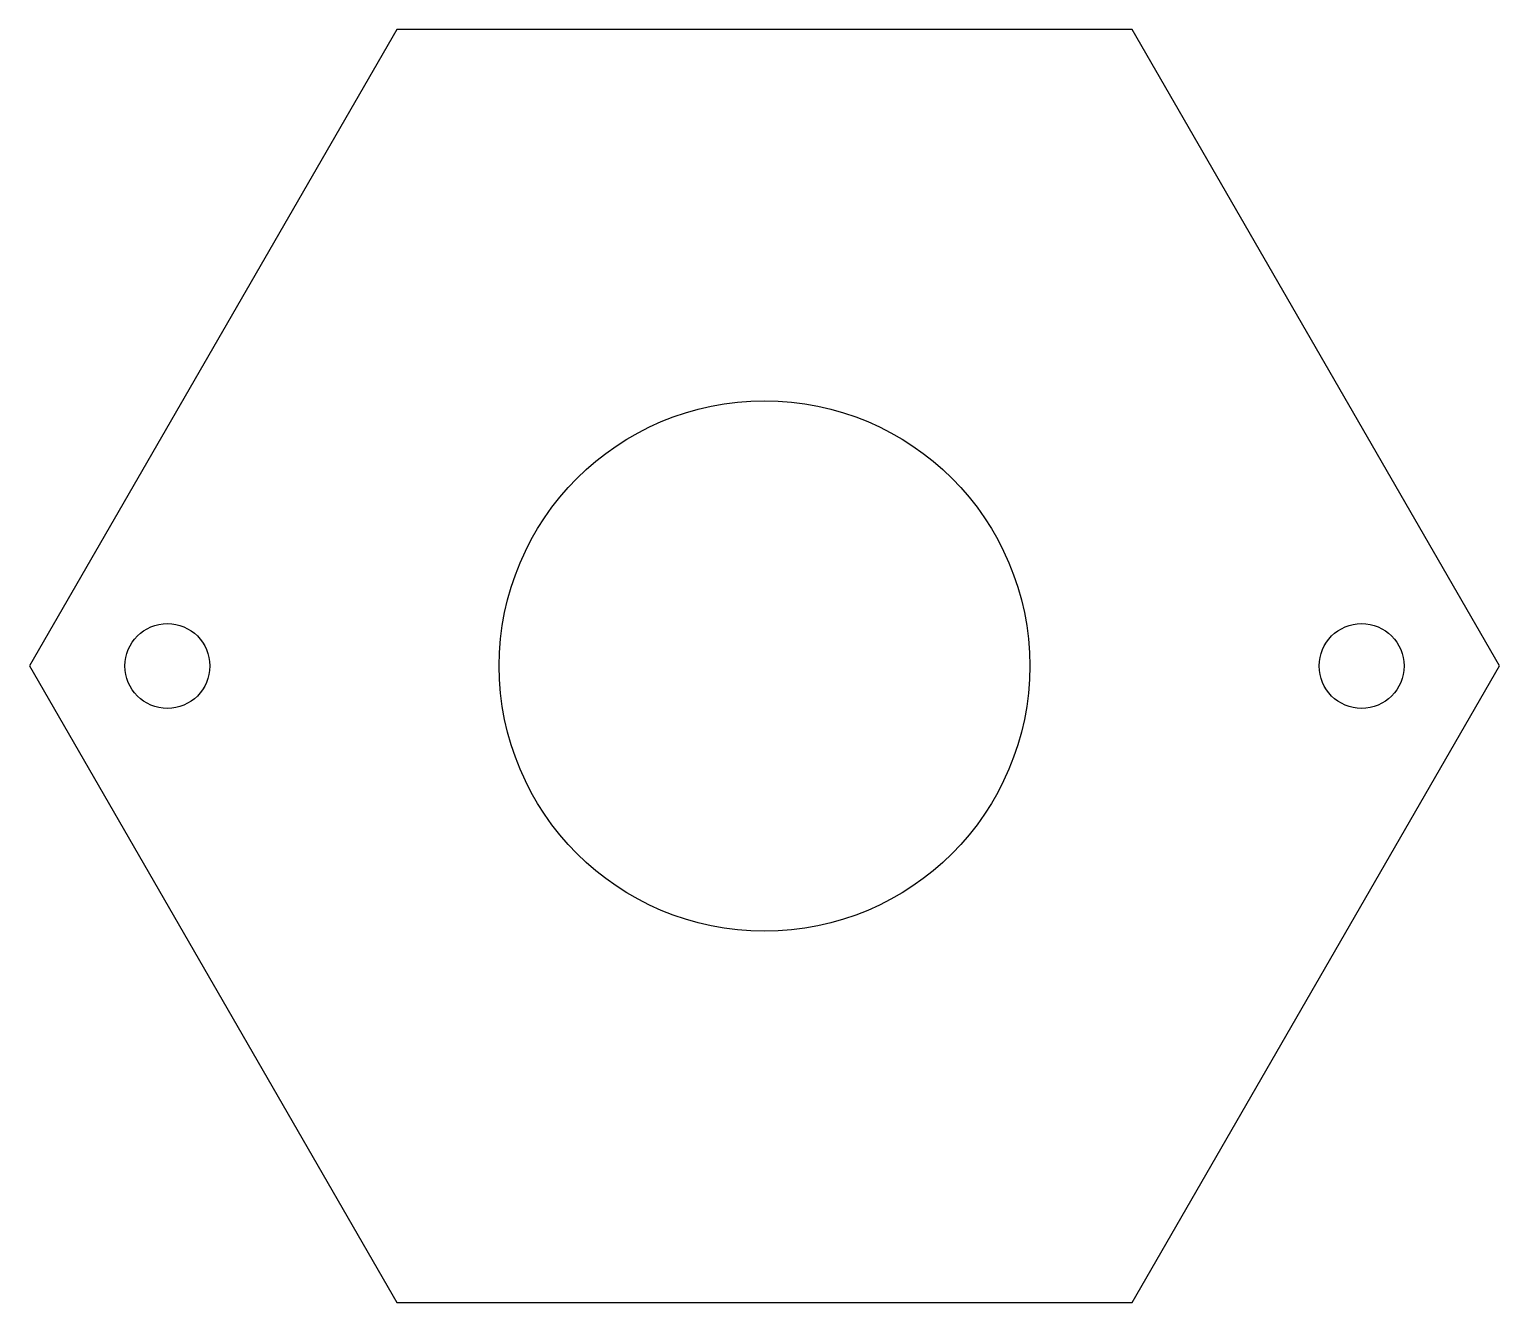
# Model space of a CAD drawing. Header units: millimetres. Extents: x -69 to 69, y -60 to 60.
import ezdxf

# ---------------------------------------------------------------- set-up
doc = ezdxf.new("R2010")
doc.units = ezdxf.units.MM
doc.layers.get('0').update_dxf_attribs({"linetype": 'CONTINUOUS'})

msp = doc.modelspace()

# ---------------------------------------------------------------- linework, layer by layer
msp.add_lwpolyline([(34.64, 60), (-34.64, 60), (-69.28, 0), (-34.64, -60), (34.64, -60), (69.28, 0)], close=True)
for centre, radius in [((0, 0), 25), ((-56.28, 0), 4), ((56.28, 0), 4)]:
    msp.add_circle(centre, radius)

doc.saveas('drawing.dxf')
